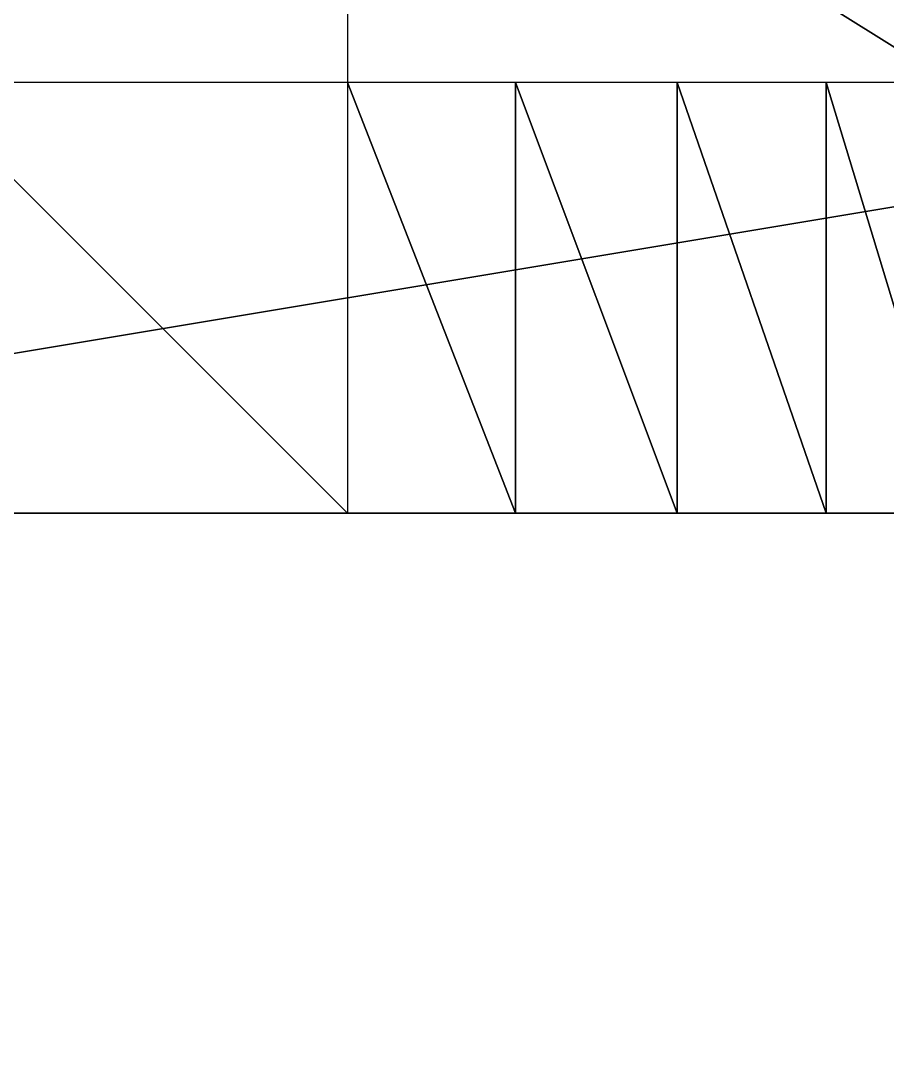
# Model space of a CAD drawing. Header units: metres. Extents: x -124 to 60, y -56 to 44.
# Drawn here: x 2.482 to 6.506, y 1.515 to 6.288 of the extents above; entities that cross this region are included whole.
import ezdxf

# ---------------------------------------------------------------- set-up
doc = ezdxf.new("R2010")
doc.units = ezdxf.units.M

msp = doc.modelspace()

# ---------------------------------------------------------------- linework, layer by layer
for points in [[(10, 4, 20), (10, 30, 20), (-6, 14, 20)], [(4, 26), (4, 6), (-26, 6)], [(-26, 6), (-26, 26), (4, 26)], [(-46, 4, 46), (8, 4, 46), (8, 20, 46)], [(8, 20, 46), (-46, 20, 46), (-46, 4, 46)], [(-6, 14, 20), (4, 4, 20), (10, 4, 20)], [(10, 6, 24), (-2, 6, 24), (-2, 4, 24)], [(-2, 4, 24), (10, 4, 24), (10, 6, 24)], [(4.78036, 4, 31.9231), (4.78036, 6, 31.9231), (4, 6, 32)], [(4, 6, 32), (4, 4, 32), (4.78036, 4, 31.9231)], [(5.53073, 4, 31.6955), (5.53073, 6, 31.6955), (4.78036, 6, 31.9231)], [(4.78036, 6, 31.9231), (4.78036, 4, 31.9231), (5.53073, 4, 31.6955)], [(6.22228, 4, 31.3259), (6.22228, 6, 31.3259), (5.53073, 6, 31.6955)], [(5.53073, 6, 31.6955), (5.53073, 4, 31.6955), (6.22228, 4, 31.3259)], [(6.82843, 4, 30.8284), (6.82843, 6, 30.8284), (6.22228, 6, 31.3259)], [(6.22228, 6, 31.3259), (6.22228, 4, 31.3259), (6.82843, 4, 30.8284)], [(-20, 4, 46), (8, 4, 46), (8, 4, 36)], [(8, 4, 36), (-20, 4, 36), (-20, 4, 46)], [(8, -4, 20), (-4, -4, 20), (-4, 4, 20)], [(-4, 4, 20), (8, 4, 20), (8, -4, 20)], [(8, 4, 36), (-2, 4, 36), (-2, 4, 32)], [(-2, 4, 32), (8, 4, 32), (8, 4, 36)], [(-2, 4, 24), (10, 4, 24), (10, 4, 20)], [(10, 4, 20), (-2, 4, 20), (-2, 4, 24)], [(4.35355, 4, 32), (4.39207, 4, 31.9807), (4, 4, 32)], [(4.39207, 4, 31.9807), (4.35355, 4, 32), (4.70711, 4, 32)], [(4.70711, 4, 32), (4.78036, 4, 31.9231), (4.39207, 4, 31.9807)], [(4.78036, 4, 31.9231), (4.70711, 4, 32), (5.06066, 4, 32)], [(5.06066, 4, 32), (5.16114, 4, 31.8278), (4.78036, 4, 31.9231)], [(5.16114, 4, 31.8278), (5.06066, 4, 32), (5.41421, 4, 32)], [(5.41421, 4, 32), (5.53074, 4, 31.6955), (5.16114, 4, 31.8278)], [(5.53074, 4, 31.6955), (5.41421, 4, 32), (5.76777, 4, 32)], [(5.76777, 4, 32), (5.88559, 4, 31.5277), (5.53074, 4, 31.6955)], [(5.88559, 4, 31.5277), (5.76777, 4, 32), (6.12132, 4, 32)], [(6.12132, 4, 32), (6.22228, 4, 31.3259), (5.88559, 4, 31.5277)], [(6.22228, 4, 31.3259), (6.12132, 4, 32), (6.47487, 4, 32)], [(6.47487, 4, 32), (6.53757, 4, 31.092), (6.22228, 4, 31.3259)], [(6.53757, 4, 31.092), (6.47487, 4, 32), (6.82843, 4, 32)]]:
    msp.add_3dface(points)

doc.saveas('drawing.dxf')
